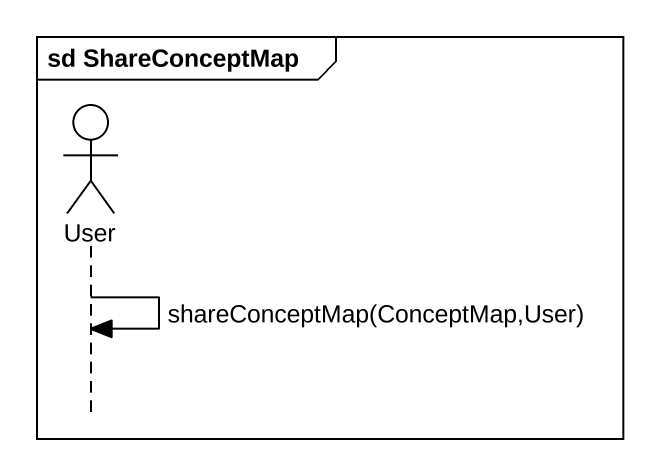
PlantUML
@startuml
mainframe sd ShareConceptMap
hide footbox
actor User

User -> User : shareConceptMap(ConceptMap,User)
@enduml
